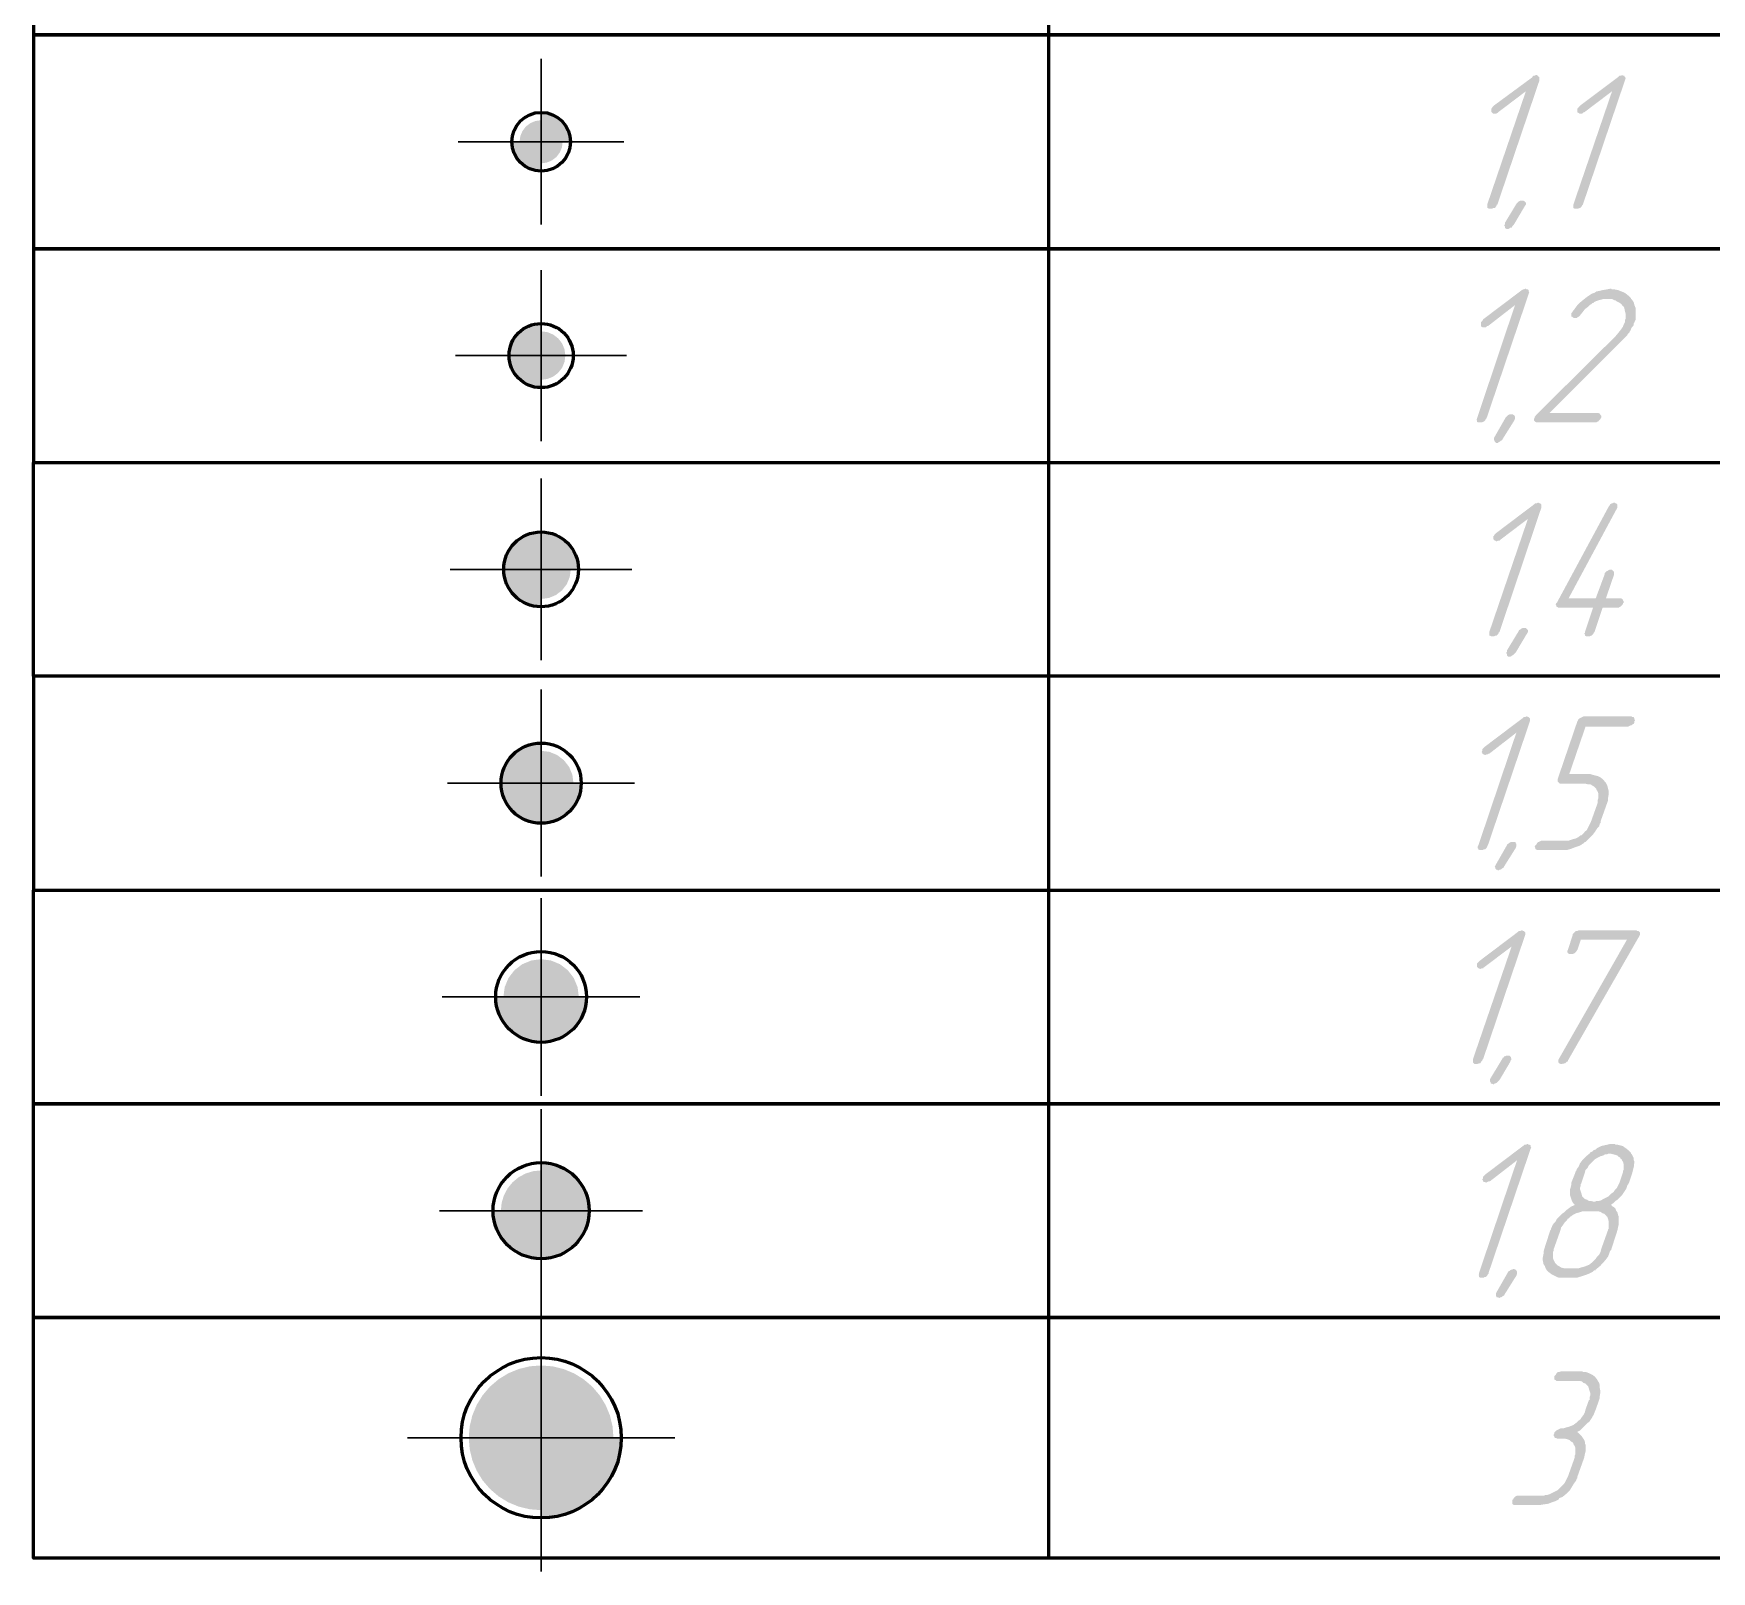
# Model space of a CAD drawing. Extents: x 260 to 1101, y 70 to 664.
# Drawn here: x 370.1 to 432.9, y 198.3 to 255.8 of the extents above; entities that cross this region are included whole.
import ezdxf

# ---------------------------------------------------------------- set-up
doc = ezdxf.new("R2010")
doc.units = 0
doc.header["$MEASUREMENT"] = 0
doc.layers.add('PDF _Геометрия', color=7, linetype='CONTINUOUS')
doc.layers.add('PDF _Сплошная заливка', color=7, linetype='CONTINUOUS')

msp = doc.modelspace()

# ---------------------------------------------------------------- hatches: boundary and pattern name
at = {"layer": 'PDF _Сплошная заливка', "transparency": 33554559}
for points in [[(426.386, 254.263), (426.411, 254.263), (426.437, 254.212), (426.462, 254.212), (426.462, 254.187), (426.462, 254.161), (426.462, 254.085), (424.887, 249.437), (424.862, 249.437), (424.862, 249.412), (424.836, 249.361), (424.786, 249.31), (424.76, 249.31), (424.735, 249.31), (424.684, 249.285), (424.633, 249.285), (424.633, 249.285), (424.608, 249.285), (424.582, 249.285), (424.532, 249.31), (424.506, 249.31), (424.506, 249.361), (424.506, 249.386), (424.506, 249.412), (424.506, 249.437), (425.954, 253.679), (424.913, 252.891), (424.913, 252.891), (424.887, 252.866), (424.836, 252.841), (424.786, 252.841), (424.786, 252.841), (424.735, 252.841), (424.709, 252.866), (424.684, 252.891), (424.658, 252.917), (424.658, 252.942), (424.658, 252.968), (424.658, 253.018), (424.658, 253.044), (424.684, 253.044), (424.709, 253.095), (424.76, 253.146), (426.208, 254.212), (426.208, 254.238), (426.234, 254.263), (426.284, 254.263), (426.335, 254.288), (426.361, 254.288)], [(429.587, 254.263), (429.638, 254.263), (429.663, 254.212), (429.663, 254.212), (429.689, 254.187), (429.689, 254.161), (429.663, 254.085), (428.088, 249.437), (428.088, 249.437), (428.063, 249.412), (428.037, 249.361), (427.987, 249.31), (427.987, 249.31), (427.961, 249.31), (427.91, 249.285), (427.86, 249.285), (427.834, 249.285), (427.834, 249.285), (427.783, 249.285), (427.732, 249.31), (427.732, 249.31), (427.732, 249.361), (427.732, 249.386), (427.732, 249.412), (427.732, 249.437), (429.181, 253.679), (428.139, 252.891), (428.114, 252.891), (428.088, 252.866), (428.063, 252.841), (428.012, 252.841), (427.987, 252.841), (427.961, 252.841), (427.936, 252.866), (427.885, 252.891), (427.885, 252.917), (427.885, 252.942), (427.885, 252.968), (427.885, 253.018), (427.885, 253.044), (427.91, 253.044), (427.936, 253.095), (427.987, 253.146), (429.409, 254.212), (429.435, 254.238), (429.46, 254.263), (429.511, 254.263), (429.562, 254.288), (429.562, 254.288)], [(389.085, 251.789), (389.085, 252.898), (389.373, 252.86), (389.64, 252.749), (389.87, 252.573), (390.046, 252.343), (390.157, 252.076), (390.195, 251.789)], [(389.085, 251.789), (389.085, 252.595), (389.294, 252.568), (389.489, 252.487), (389.656, 252.359), (389.784, 252.192), (389.865, 251.997), (389.892, 251.789)], [(389.085, 251.789), (389.085, 250.679), (388.798, 250.717), (388.53, 250.828), (388.301, 251.004), (388.124, 251.234), (388.013, 251.501), (387.976, 251.789)], [(389.085, 251.789), (389.085, 250.982), (388.877, 251.009), (388.682, 251.09), (388.515, 251.218), (388.386, 251.385), (388.306, 251.58), (388.278, 251.789)], [(425.853, 249.589), (425.903, 249.564), (425.903, 249.564), (425.929, 249.539), (425.954, 249.513), (425.954, 249.462), (425.954, 249.437), (425.954, 249.437), (425.903, 249.361), (425.497, 248.675), (425.446, 248.624), (425.421, 248.573), (425.395, 248.573), (425.37, 248.573), (425.344, 248.548), (425.294, 248.523), (425.294, 248.523), (425.268, 248.523), (425.243, 248.523), (425.192, 248.548), (425.167, 248.573), (425.167, 248.573), (425.167, 248.624), (425.141, 248.65), (425.167, 248.7), (425.167, 248.7), (425.167, 248.751), (425.598, 249.462), (425.624, 249.488), (425.675, 249.539), (425.7, 249.564), (425.7, 249.564), (425.751, 249.589), (425.776, 249.589), (425.802, 249.589), (425.827, 249.589)], [(425.98, 246.262), (426.03, 246.262), (426.056, 246.237), (426.056, 246.211), (426.056, 246.186), (426.081, 246.16), (426.056, 246.084), (424.481, 241.436), (424.481, 241.436), (424.455, 241.411), (424.43, 241.36), (424.379, 241.309), (424.379, 241.309), (424.354, 241.309), (424.303, 241.284), (424.227, 241.284), (424.227, 241.284), (424.227, 241.284), (424.176, 241.284), (424.125, 241.309), (424.125, 241.309), (424.125, 241.36), (424.1, 241.385), (424.125, 241.411), (424.125, 241.436), (425.548, 245.678), (424.532, 244.89), (424.506, 244.89), (424.481, 244.865), (424.455, 244.84), (424.405, 244.84), (424.379, 244.84), (424.354, 244.84), (424.303, 244.865), (424.277, 244.89), (424.277, 244.916), (424.277, 244.941), (424.277, 244.967), (424.277, 245.018), (424.277, 245.043), (424.277, 245.043), (424.328, 245.094), (424.354, 245.145), (425.802, 246.237), (425.802, 246.237), (425.853, 246.262), (425.878, 246.262), (425.929, 246.288), (425.954, 246.288)], [(429.181, 246.262), (429.231, 246.262), (429.282, 246.262), (429.409, 246.237), (429.536, 246.186), (429.663, 246.135), (429.79, 246.033), (429.841, 245.983), (429.892, 245.932), (429.892, 245.907), (429.917, 245.907), (429.917, 245.881), (429.943, 245.856), (429.994, 245.779), (430.019, 245.678), (430.07, 245.551), (430.07, 245.398), (430.07, 245.322), (430.07, 245.246), (430.07, 245.145), (430.019, 245.043), (430.019, 245.043), (430.019, 245.018), (429.994, 244.992), (429.994, 244.941), (429.968, 244.89), (429.917, 244.84), (429.866, 244.713), (429.841, 244.687), (429.841, 244.662), (429.816, 244.637), (429.765, 244.586), (429.739, 244.535), (429.663, 244.459), (429.612, 244.408), (429.536, 244.332), (426.843, 241.639), (428.672, 241.639), (428.672, 241.639), (428.723, 241.614), (428.749, 241.563), (428.749, 241.563), (428.774, 241.538), (428.774, 241.512), (428.774, 241.461), (428.749, 241.436), (428.749, 241.411), (428.723, 241.385), (428.672, 241.335), (428.672, 241.309), (428.622, 241.309), (428.596, 241.284), (428.52, 241.284), (426.386, 241.284), (426.361, 241.284), (426.31, 241.309), (426.284, 241.335), (426.284, 241.335), (426.259, 241.36), (426.259, 241.411), (426.284, 241.461), (426.284, 241.461), (426.284, 241.487), (426.335, 241.563), (429.308, 244.509), (429.435, 244.662), (429.536, 244.789), (429.536, 244.789), (429.536, 244.814), (429.562, 244.84), (429.587, 244.865), (429.612, 244.941), (429.663, 245.043), (429.663, 245.043), (429.663, 245.068), (429.663, 245.119), (429.689, 245.17), (429.689, 245.246), (429.689, 245.348), (429.663, 245.449), (429.638, 245.576), (429.612, 245.627), (429.562, 245.652), (429.562, 245.678), (429.562, 245.678), (429.536, 245.703), (429.511, 245.729), (429.435, 245.779), (429.333, 245.83), (429.333, 245.83), (429.308, 245.856), (429.282, 245.856), (429.231, 245.881), (429.181, 245.907), (429.13, 245.907), (429.003, 245.907), (428.952, 245.907), (428.901, 245.907), (428.85, 245.907), (428.774, 245.881), (428.672, 245.856), (428.596, 245.83), (428.495, 245.779), (428.495, 245.754), (428.444, 245.754), (428.393, 245.703), (428.342, 245.678), (428.266, 245.602), (428.164, 245.526), (428.088, 245.424), (427.987, 245.297), (427.987, 245.297), (427.961, 245.271), (427.936, 245.246), (427.885, 245.221), (427.885, 245.221), (427.86, 245.195), (427.834, 245.195), (427.783, 245.195), (427.783, 245.195), (427.758, 245.195), (427.707, 245.221), (427.682, 245.246), (427.656, 245.246), (427.656, 245.271), (427.656, 245.297), (427.656, 245.373), (427.707, 245.424), (427.707, 245.449), (427.707, 245.449), (427.732, 245.475), (427.758, 245.5), (427.809, 245.576), (427.885, 245.678), (427.987, 245.779), (428.114, 245.881), (428.241, 245.983), (428.393, 246.084), (428.393, 246.084), (428.393, 246.084), (428.444, 246.11), (428.52, 246.135), (428.596, 246.186), (428.723, 246.211), (428.825, 246.237), (428.977, 246.262), (429.104, 246.288), (429.155, 246.288)], [(389.085, 243.788), (387.875, 243.788), (387.916, 244.102), (388.037, 244.394), (388.229, 244.644), (388.48, 244.837), (388.772, 244.958), (389.085, 244.999)], [(389.085, 243.788), (388.177, 243.788), (388.208, 244.023), (388.299, 244.242), (388.443, 244.43), (388.631, 244.574), (388.85, 244.665), (389.085, 244.696)], [(389.085, 243.788), (389.085, 242.578), (388.772, 242.619), (388.48, 242.74), (388.229, 242.933), (388.037, 243.183), (387.916, 243.475), (387.875, 243.788)], [(389.085, 243.788), (389.085, 242.881), (388.85, 242.912), (388.631, 243.002), (388.443, 243.146), (388.299, 243.334), (388.208, 243.553), (388.177, 243.788)], [(425.471, 241.589), (425.497, 241.563), (425.522, 241.563), (425.522, 241.538), (425.548, 241.512), (425.548, 241.461), (425.548, 241.436), (425.548, 241.436), (425.522, 241.36), (425.09, 240.674), (425.065, 240.623), (425.014, 240.598), (424.989, 240.572), (424.989, 240.572), (424.938, 240.547), (424.913, 240.522), (424.887, 240.522), (424.887, 240.522), (424.836, 240.522), (424.811, 240.547), (424.786, 240.572), (424.786, 240.598), (424.76, 240.623), (424.76, 240.649), (424.76, 240.699), (424.76, 240.699), (424.786, 240.75), (425.192, 241.461), (425.243, 241.512), (425.268, 241.538), (425.294, 241.563), (425.294, 241.563), (425.344, 241.589), (425.395, 241.589), (425.421, 241.589), (425.421, 241.589)], [(426.462, 238.261), (426.488, 238.261), (426.513, 238.236), (426.538, 238.21), (426.538, 238.185), (426.538, 238.159), (426.538, 238.109), (424.963, 233.435), (424.938, 233.435), (424.938, 233.41), (424.913, 233.359), (424.862, 233.308), (424.836, 233.308), (424.811, 233.308), (424.76, 233.283), (424.709, 233.283), (424.709, 233.283), (424.684, 233.283), (424.658, 233.283), (424.608, 233.308), (424.582, 233.308), (424.582, 233.359), (424.582, 233.384), (424.582, 233.41), (424.582, 233.435), (426.03, 237.677), (424.989, 236.889), (424.989, 236.889), (424.963, 236.864), (424.913, 236.864), (424.862, 236.839), (424.836, 236.839), (424.811, 236.864), (424.786, 236.864), (424.76, 236.889), (424.735, 236.915), (424.735, 236.94), (424.735, 236.966), (424.735, 237.017), (424.735, 237.042), (424.76, 237.042), (424.786, 237.093), (424.836, 237.143), (426.284, 238.236), (426.284, 238.236), (426.31, 238.261), (426.361, 238.261), (426.411, 238.287), (426.411, 238.287)], [(429.308, 238.261), (429.333, 238.261), (429.358, 238.236), (429.384, 238.21), (429.384, 238.185), (429.384, 238.159), (429.384, 238.109), (429.358, 238.058), (427.555, 234.705), (428.571, 234.705), (428.901, 235.594), (428.901, 235.619), (428.901, 235.645), (428.927, 235.67), (428.977, 235.721), (429.003, 235.721), (429.028, 235.747), (429.079, 235.772), (429.13, 235.772), (429.155, 235.772), (429.181, 235.772), (429.206, 235.747), (429.231, 235.721), (429.231, 235.721), (429.257, 235.696), (429.257, 235.645), (429.257, 235.594), (428.952, 234.705), (429.511, 234.705), (429.511, 234.705), (429.562, 234.68), (429.587, 234.654), (429.587, 234.629), (429.612, 234.603), (429.612, 234.578), (429.612, 234.527), (429.587, 234.527), (429.587, 234.502), (429.562, 234.451), (429.511, 234.4), (429.511, 234.4), (429.46, 234.375), (429.435, 234.349), (429.358, 234.349), (428.825, 234.349), (428.52, 233.435), (428.52, 233.435), (428.495, 233.41), (428.469, 233.359), (428.418, 233.308), (428.418, 233.308), (428.393, 233.308), (428.342, 233.283), (428.266, 233.283), (428.266, 233.283), (428.266, 233.283), (428.215, 233.283), (428.164, 233.308), (428.164, 233.308), (428.164, 233.359), (428.139, 233.384), (428.164, 233.41), (428.164, 233.435), (428.469, 234.349), (427.199, 234.349), (427.174, 234.349), (427.148, 234.375), (427.097, 234.4), (427.097, 234.4), (427.097, 234.426), (427.072, 234.477), (427.097, 234.527), (427.123, 234.553), (429.054, 238.134), (429.054, 238.134), (429.079, 238.159), (429.104, 238.21), (429.13, 238.236), (429.257, 238.287), (429.282, 238.287)], [(389.085, 235.788), (387.673, 235.788), (387.721, 236.154), (387.862, 236.494), (388.087, 236.787), (388.379, 237.011), (388.72, 237.152), (389.085, 237.201)], [(389.085, 235.788), (387.976, 235.788), (388.013, 236.076), (388.124, 236.343), (388.301, 236.573), (388.53, 236.749), (388.798, 236.86), (389.085, 236.898)], [(389.085, 235.788), (389.085, 237.201), (389.451, 237.152), (389.792, 237.011), (390.084, 236.787), (390.309, 236.494), (390.45, 236.154), (390.498, 235.788)], [(389.085, 235.788), (389.085, 236.898), (389.373, 236.86), (389.64, 236.749), (389.87, 236.573), (390.046, 236.343), (390.157, 236.076), (390.195, 235.788)], [(389.085, 235.788), (389.085, 234.376), (388.72, 234.424), (388.379, 234.566), (388.087, 234.79), (387.862, 235.083), (387.721, 235.423), (387.673, 235.788)], [(389.085, 235.788), (389.085, 234.679), (388.798, 234.717), (388.53, 234.828), (388.301, 235.004), (388.124, 235.234), (388.013, 235.501), (387.976, 235.788)], [(425.929, 233.588), (425.954, 233.588), (425.98, 233.562), (426.005, 233.537), (426.03, 233.511), (426.03, 233.46), (426.03, 233.435), (426.03, 233.435), (425.98, 233.359), (425.573, 232.673), (425.522, 232.622), (425.497, 232.597), (425.471, 232.571), (425.446, 232.571), (425.421, 232.546), (425.37, 232.521), (425.37, 232.521), (425.344, 232.521), (425.294, 232.521), (425.268, 232.546), (425.243, 232.571), (425.243, 232.597), (425.243, 232.622), (425.217, 232.673), (425.243, 232.699), (425.243, 232.699), (425.243, 232.749), (425.675, 233.46), (425.7, 233.511), (425.751, 233.537), (425.776, 233.562), (425.776, 233.562), (425.827, 233.588), (425.853, 233.588), (425.878, 233.588), (425.903, 233.588)], [(426.03, 230.26), (426.056, 230.26), (426.081, 230.235), (426.107, 230.209), (426.107, 230.184), (426.107, 230.159), (426.107, 230.108), (424.532, 225.46), (424.506, 225.434), (424.506, 225.409), (424.481, 225.358), (424.43, 225.307), (424.405, 225.307), (424.379, 225.307), (424.328, 225.282), (424.277, 225.282), (424.277, 225.282), (424.252, 225.282), (424.227, 225.282), (424.176, 225.307), (424.176, 225.332), (424.15, 225.358), (424.15, 225.383), (424.15, 225.409), (424.176, 225.46), (425.598, 229.676), (424.582, 228.889), (424.557, 228.889), (424.532, 228.863), (424.481, 228.863), (424.43, 228.838), (424.43, 228.838), (424.379, 228.863), (424.354, 228.863), (424.328, 228.889), (424.328, 228.914), (424.303, 228.939), (424.303, 228.965), (424.328, 229.016), (424.328, 229.041), (424.328, 229.066), (424.354, 229.092), (424.405, 229.142), (425.853, 230.235), (425.853, 230.235), (425.878, 230.26), (425.929, 230.26), (425.98, 230.286), (426.005, 230.286)], [(429.943, 230.26), (429.994, 230.26), (430.019, 230.209), (430.019, 230.209), (430.019, 230.184), (430.044, 230.133), (430.019, 230.108), (430.019, 230.082), (430.019, 230.057), (429.994, 230.006), (429.943, 229.981), (429.917, 229.955), (429.892, 229.955), (429.841, 229.93), (429.79, 229.905), (428.19, 229.905), (427.58, 228.127), (428.342, 228.127), (428.368, 228.127), (428.444, 228.101), (428.545, 228.076), (428.647, 228.05), (428.749, 227.999), (428.85, 227.923), (428.927, 227.822), (428.952, 227.796), (428.977, 227.746), (429.003, 227.695), (429.028, 227.593), (429.054, 227.491), (429.054, 227.365), (429.028, 227.212), (429.028, 227.136), (429.003, 227.06), (428.749, 226.349), (428.749, 226.323), (428.749, 226.323), (428.749, 226.298), (428.723, 226.272), (428.698, 226.171), (428.622, 226.095), (428.545, 225.968), (428.444, 225.84), (428.317, 225.713), (428.19, 225.587), (428.19, 225.587), (428.164, 225.587), (428.139, 225.561), (428.114, 225.536), (428.063, 225.51), (428.037, 225.485), (427.936, 225.434), (427.783, 225.383), (427.656, 225.332), (427.479, 225.282), (427.326, 225.282), (426.411, 225.282), (426.386, 225.282), (426.335, 225.307), (426.31, 225.332), (426.31, 225.332), (426.31, 225.358), (426.284, 225.409), (426.31, 225.46), (426.31, 225.46), (426.335, 225.485), (426.361, 225.51), (426.386, 225.561), (426.411, 225.587), (426.437, 225.587), (426.488, 225.612), (426.538, 225.637), (427.504, 225.637), (427.555, 225.637), (427.631, 225.663), (427.707, 225.688), (427.809, 225.713), (427.91, 225.764), (428.012, 225.84), (428.037, 225.84), (428.063, 225.866), (428.114, 225.917), (428.164, 225.968), (428.241, 226.044), (428.291, 226.145), (428.342, 226.247), (428.393, 226.349), (428.647, 227.06), (428.647, 227.06), (428.647, 227.11), (428.647, 227.161), (428.672, 227.238), (428.672, 227.314), (428.672, 227.39), (428.647, 227.466), (428.596, 227.542), (428.596, 227.568), (428.571, 227.593), (428.545, 227.619), (428.495, 227.669), (428.444, 227.695), (428.368, 227.746), (428.266, 227.746), (428.164, 227.771), (427.25, 227.771), (427.224, 227.771), (427.199, 227.796), (427.174, 227.822), (427.148, 227.847), (427.148, 227.872), (427.148, 227.949), (427.885, 230.108), (427.885, 230.108), (427.91, 230.133), (427.91, 230.159), (427.936, 230.184), (427.961, 230.209), (428.012, 230.235), (428.063, 230.26), (428.114, 230.286), (429.917, 230.286)], [(389.085, 227.788), (387.578, 227.788), (387.607, 228.083), (387.693, 228.365), (387.832, 228.626), (388.019, 228.854), (388.248, 229.042), (388.508, 229.181), (388.791, 229.267), (389.085, 229.296)], [(389.085, 227.788), (387.875, 227.788), (387.916, 228.102), (388.037, 228.394), (388.229, 228.644), (388.48, 228.837), (388.772, 228.958), (389.085, 228.999)], [(389.085, 227.788), (389.085, 226.281), (388.791, 226.31), (388.508, 226.396), (388.248, 226.535), (388.019, 226.723), (387.832, 226.951), (387.693, 227.212), (387.607, 227.495), (387.578, 227.788)], [(389.085, 227.788), (389.085, 226.578), (388.772, 226.619), (388.48, 226.74), (388.229, 226.933), (388.037, 227.183), (387.916, 227.475), (387.875, 227.788)], [(389.085, 227.788), (390.593, 227.788), (390.564, 227.495), (390.478, 227.212), (390.339, 226.951), (390.151, 226.723), (389.923, 226.535), (389.662, 226.396), (389.379, 226.31), (389.085, 226.281)], [(389.085, 227.788), (390.296, 227.788), (390.255, 227.475), (390.134, 227.183), (389.941, 226.933), (389.691, 226.74), (389.399, 226.619), (389.085, 226.578)], [(425.497, 225.587), (425.548, 225.587), (425.573, 225.561), (425.573, 225.536), (425.598, 225.51), (425.598, 225.46), (425.598, 225.434), (425.598, 225.434), (425.573, 225.358), (425.141, 224.672), (425.116, 224.621), (425.065, 224.596), (425.04, 224.57), (425.04, 224.57), (424.989, 224.545), (424.963, 224.545), (424.938, 224.52), (424.913, 224.52), (424.887, 224.545), (424.836, 224.545), (424.836, 224.57), (424.811, 224.596), (424.811, 224.621), (424.786, 224.672), (424.811, 224.698), (424.811, 224.698), (424.836, 224.748), (425.243, 225.46), (425.268, 225.51), (425.319, 225.536), (425.344, 225.561), (425.344, 225.561), (425.395, 225.587), (425.421, 225.587), (425.446, 225.587), (425.471, 225.587)], [(425.853, 222.259), (425.878, 222.259), (425.903, 222.234), (425.929, 222.208), (425.929, 222.183), (425.929, 222.158), (425.929, 222.107), (424.354, 217.459), (424.328, 217.433), (424.328, 217.408), (424.277, 217.357), (424.252, 217.306), (424.227, 217.306), (424.201, 217.306), (424.15, 217.281), (424.1, 217.281), (424.1, 217.281), (424.074, 217.281), (424.023, 217.281), (423.998, 217.306), (423.973, 217.331), (423.973, 217.357), (423.973, 217.382), (423.973, 217.408), (423.973, 217.459), (425.421, 221.675), (424.379, 220.888), (424.379, 220.888), (424.354, 220.862), (424.303, 220.862), (424.252, 220.837), (424.227, 220.837), (424.201, 220.862), (424.176, 220.862), (424.15, 220.888), (424.125, 220.913), (424.125, 220.938), (424.125, 220.964), (424.125, 221.015), (424.125, 221.04), (424.15, 221.065), (424.176, 221.091), (424.227, 221.141), (425.675, 222.234), (425.675, 222.234), (425.7, 222.259), (425.751, 222.259), (425.802, 222.285), (425.802, 222.285)], [(430.121, 222.259), (430.171, 222.259), (430.197, 222.234), (430.197, 222.234), (430.222, 222.208), (430.222, 222.158), (430.222, 222.107), (430.197, 222.056), (427.529, 217.408), (427.529, 217.408), (427.529, 217.382), (427.479, 217.357), (427.428, 217.306), (427.301, 217.281), (427.301, 217.281), (427.275, 217.281), (427.25, 217.281), (427.199, 217.306), (427.199, 217.331), (427.174, 217.331), (427.174, 217.382), (427.174, 217.433), (427.199, 217.484), (429.739, 221.929), (428.012, 221.929), (427.885, 221.548), (427.885, 221.548), (427.86, 221.522), (427.834, 221.472), (427.783, 221.421), (427.758, 221.421), (427.732, 221.396), (427.707, 221.396), (427.631, 221.396), (427.631, 221.396), (427.605, 221.396), (427.58, 221.396), (427.529, 221.421), (427.529, 221.421), (427.504, 221.472), (427.504, 221.497), (427.529, 221.548), (427.707, 222.107), (427.707, 222.107), (427.707, 222.132), (427.732, 222.158), (427.758, 222.183), (427.783, 222.208), (427.834, 222.259), (427.885, 222.259), (427.936, 222.285), (430.095, 222.285)], [(389.085, 219.788), (389.085, 218.08), (388.752, 218.113), (388.431, 218.21), (388.136, 218.368), (387.877, 218.581), (387.665, 218.839), (387.507, 219.135), (387.41, 219.455), (387.377, 219.788)], [(389.085, 219.788), (389.085, 218.376), (388.72, 218.424), (388.379, 218.566), (388.087, 218.79), (387.862, 219.083), (387.721, 219.423), (387.673, 219.788)], [(389.085, 219.788), (390.794, 219.788), (390.761, 219.455), (390.664, 219.135), (390.506, 218.839), (390.294, 218.581), (390.034, 218.368), (389.739, 218.21), (389.419, 218.113), (389.085, 218.08)], [(389.085, 219.788), (390.498, 219.788), (390.45, 219.423), (390.309, 219.083), (390.084, 218.79), (389.792, 218.566), (389.451, 218.424), (389.085, 218.376)], [(425.319, 217.586), (425.344, 217.586), (425.37, 217.56), (425.395, 217.535), (425.395, 217.509), (425.421, 217.459), (425.395, 217.433), (425.395, 217.433), (425.37, 217.357), (424.963, 216.671), (424.913, 216.62), (424.887, 216.595), (424.862, 216.57), (424.836, 216.57), (424.811, 216.544), (424.76, 216.544), (424.76, 216.519), (424.735, 216.519), (424.684, 216.544), (424.658, 216.544), (424.633, 216.57), (424.633, 216.595), (424.608, 216.62), (424.608, 216.671), (424.608, 216.697), (424.608, 216.697), (424.633, 216.747), (425.065, 217.459), (425.09, 217.509), (425.141, 217.535), (425.141, 217.56), (425.167, 217.56), (425.217, 217.586), (425.243, 217.586), (425.268, 217.586), (425.268, 217.586)], [(426.056, 214.258), (426.081, 214.258), (426.132, 214.233), (426.132, 214.207), (426.132, 214.182), (426.157, 214.157), (426.132, 214.106), (424.557, 209.458), (424.557, 209.432), (424.532, 209.407), (424.506, 209.356), (424.455, 209.305), (424.455, 209.305), (424.405, 209.305), (424.379, 209.28), (424.303, 209.28), (424.303, 209.28), (424.277, 209.28), (424.252, 209.28), (424.201, 209.305), (424.201, 209.331), (424.201, 209.356), (424.176, 209.381), (424.201, 209.407), (424.201, 209.458), (425.624, 213.674), (424.608, 212.887), (424.582, 212.887), (424.557, 212.887), (424.506, 212.861), (424.455, 212.836), (424.455, 212.836), (424.43, 212.861), (424.379, 212.861), (424.354, 212.887), (424.354, 212.912), (424.328, 212.937), (424.328, 212.963), (424.354, 213.013), (424.354, 213.039), (424.354, 213.064), (424.379, 213.09), (424.43, 213.14), (425.878, 214.233), (425.878, 214.233), (425.903, 214.258), (425.954, 214.258), (426.005, 214.283), (426.03, 214.283)], [(389.085, 211.788), (389.085, 213.597), (389.438, 213.562), (389.778, 213.46), (390.09, 213.292), (390.364, 213.067), (390.589, 212.793), (390.757, 212.481), (390.86, 212.141), (390.894, 211.788)], [(389.085, 211.788), (389.085, 213.296), (389.379, 213.267), (389.662, 213.181), (389.923, 213.042), (390.151, 212.854), (390.339, 212.626), (390.478, 212.365), (390.564, 212.083), (390.593, 211.788)], [(389.085, 211.788), (389.085, 209.98), (388.732, 210.015), (388.393, 210.117), (388.08, 210.285), (387.806, 210.51), (387.581, 210.784), (387.414, 211.096), (387.311, 211.436), (387.276, 211.788)], [(389.085, 211.788), (389.085, 210.281), (388.791, 210.31), (388.508, 210.396), (388.248, 210.535), (388.019, 210.723), (387.832, 210.951), (387.693, 211.212), (387.607, 211.495), (387.578, 211.788)], [(389.085, 211.788), (390.593, 211.788), (390.564, 211.495), (390.478, 211.212), (390.339, 210.951), (390.151, 210.723), (389.923, 210.535), (389.662, 210.396), (389.379, 210.31), (389.085, 210.281)], [(389.085, 211.788), (390.894, 211.788), (390.86, 211.436), (390.757, 211.096), (390.589, 210.784), (390.364, 210.51), (390.09, 210.285), (389.778, 210.117), (389.438, 210.015), (389.085, 209.98)], [(425.548, 209.585), (425.573, 209.585), (425.598, 209.559), (425.598, 209.534), (425.624, 209.508), (425.624, 209.483), (425.624, 209.432), (425.624, 209.432), (425.598, 209.356), (425.167, 208.67), (425.141, 208.619), (425.09, 208.594), (425.065, 208.569), (425.065, 208.569), (425.014, 208.543), (424.989, 208.543), (424.963, 208.518), (424.963, 208.518), (424.913, 208.543), (424.862, 208.543), (424.862, 208.569), (424.836, 208.594), (424.836, 208.619), (424.836, 208.67), (424.836, 208.696), (424.836, 208.696), (424.862, 208.746), (425.268, 209.458), (425.294, 209.508), (425.344, 209.534), (425.37, 209.559), (425.37, 209.559), (425.421, 209.585), (425.446, 209.585), (425.497, 209.61), (425.497, 209.61)], [(428.063, 205.775), (428.114, 205.749), (428.215, 205.749), (428.342, 205.698), (428.444, 205.648), (428.545, 205.571), (428.622, 205.47), (428.647, 205.444), (428.647, 205.419), (428.698, 205.343), (428.723, 205.241), (428.723, 205.14), (428.749, 205.012), (428.723, 204.86), (428.723, 204.784), (428.698, 204.708), (428.571, 204.352), (428.52, 204.225), (428.495, 204.149), (428.444, 204.073), (428.444, 204.073), (428.444, 204.073), (428.418, 204.022), (428.368, 203.946), (428.317, 203.87), (428.291, 203.87), (428.266, 203.844), (428.241, 203.819), (428.19, 203.768), (428.139, 203.717), (428.063, 203.641), (427.987, 203.565), (427.885, 203.514), (427.885, 203.489), (427.91, 203.489), (427.936, 203.463), (427.987, 203.412), (428.037, 203.361), (428.088, 203.285), (428.139, 203.209), (428.164, 203.133), (428.164, 203.108), (428.164, 203.082), (428.19, 203.031), (428.19, 202.955), (428.19, 202.879), (428.19, 202.777), (428.164, 202.676), (428.139, 202.549), (427.885, 201.838), (427.885, 201.838), (427.885, 201.812), (427.885, 201.787), (427.86, 201.761), (427.834, 201.685), (427.758, 201.584), (427.682, 201.457), (427.605, 201.33), (427.479, 201.202), (427.326, 201.076), (427.326, 201.076), (427.301, 201.076), (427.275, 201.05), (427.25, 201.05), (427.199, 201.025), (427.174, 200.974), (427.072, 200.923), (426.92, 200.872), (426.793, 200.821), (426.615, 200.796), (426.462, 200.771), (425.548, 200.771), (425.522, 200.771), (425.471, 200.796), (425.446, 200.821), (425.446, 200.821), (425.446, 200.847), (425.446, 200.898), (425.446, 200.949), (425.446, 200.974), (425.471, 200.974), (425.497, 201.025), (425.522, 201.05), (425.548, 201.076), (425.573, 201.101), (425.624, 201.126), (425.7, 201.126), (426.64, 201.126), (426.691, 201.152), (426.767, 201.152), (426.843, 201.177), (426.945, 201.228), (427.047, 201.279), (427.148, 201.33), (427.174, 201.355), (427.199, 201.38), (427.25, 201.431), (427.301, 201.482), (427.377, 201.558), (427.428, 201.634), (427.479, 201.736), (427.529, 201.838), (427.783, 202.549), (427.783, 202.574), (427.783, 202.625), (427.809, 202.676), (427.809, 202.727), (427.809, 202.803), (427.809, 202.904), (427.783, 202.981), (427.732, 203.057), (427.732, 203.082), (427.732, 203.082), (427.682, 203.133), (427.631, 203.158), (427.58, 203.209), (427.504, 203.235), (427.402, 203.26), (427.301, 203.26), (427.123, 203.26), (427.072, 203.285), (427.047, 203.285), (427.021, 203.311), (427.021, 203.336), (426.996, 203.361), (426.996, 203.412), (427.021, 203.463), (427.021, 203.463), (427.021, 203.489), (427.047, 203.514), (427.097, 203.565), (427.097, 203.565), (427.148, 203.59), (427.199, 203.616), (427.25, 203.641), (427.301, 203.641), (427.351, 203.641), (427.428, 203.666), (427.529, 203.692), (427.605, 203.717), (427.732, 203.768), (427.834, 203.844), (427.834, 203.844), (427.86, 203.87), (427.91, 203.92), (427.987, 203.971), (428.037, 204.047), (428.114, 204.149), (428.164, 204.251), (428.19, 204.352), (428.317, 204.708), (428.342, 204.708), (428.342, 204.759), (428.342, 204.809), (428.368, 204.886), (428.368, 204.962), (428.342, 205.038), (428.317, 205.114), (428.291, 205.216), (428.291, 205.216), (428.266, 205.241), (428.241, 205.267), (428.19, 205.317), (428.114, 205.343), (428.063, 205.394), (427.961, 205.419), (427.86, 205.419), (427.123, 205.419), (427.097, 205.419), (427.072, 205.444), (427.021, 205.47), (427.021, 205.47), (427.021, 205.495), (427.021, 205.546), (427.021, 205.597), (427.021, 205.597), (427.047, 205.622), (427.072, 205.648), (427.097, 205.698), (427.123, 205.724), (427.148, 205.749), (427.199, 205.749), (427.275, 205.775), (428.012, 205.775)], [(389.085, 203.289), (392.095, 203.289), (392.058, 202.818), (391.948, 202.359), (391.767, 201.922), (391.52, 201.52), (391.214, 201.161), (390.854, 200.854), (390.452, 200.607), (390.015, 200.427), (389.556, 200.316), (389.085, 200.279)], [(389.085, 203.289), (391.794, 203.289), (391.761, 202.865), (391.662, 202.452), (391.499, 202.059), (391.277, 201.697), (391.001, 201.374), (390.677, 201.097), (390.315, 200.875), (389.922, 200.713), (389.509, 200.614), (389.085, 200.58)]]:
    msp.add_hatch(color=256, dxfattribs=at).paths.add_polyline_path(points)
at = {"layer": 'PDF _Сплошная заливка', "true_color": 0xffffff, "transparency": 33554559}
for points in [[(388.278, 251.789), (388.306, 251.997), (388.386, 252.192), (388.515, 252.359), (388.682, 252.487), (388.877, 252.568), (389.085, 252.595), (389.085, 251.789)], [(389.892, 251.789), (389.865, 251.58), (389.784, 251.385), (389.656, 251.218), (389.489, 251.09), (389.294, 251.009), (389.085, 250.982), (389.085, 251.789)], [(389.085, 244.696), (389.32, 244.665), (389.539, 244.574), (389.727, 244.43), (389.872, 244.242), (389.962, 244.023), (389.993, 243.788), (389.085, 243.788)], [(389.993, 243.788), (389.962, 243.553), (389.872, 243.334), (389.727, 243.146), (389.539, 243.002), (389.32, 242.912), (389.085, 242.881), (389.085, 243.788)], [(390.195, 235.788), (390.157, 235.501), (390.046, 235.234), (389.87, 235.004), (389.64, 234.828), (389.373, 234.717), (389.085, 234.679), (389.085, 235.788)], [(389.085, 228.999), (389.399, 228.958), (389.691, 228.837), (389.941, 228.644), (390.134, 228.394), (390.255, 228.102), (390.296, 227.788), (389.085, 227.788)], [(387.673, 219.788), (387.721, 220.154), (387.862, 220.495), (388.087, 220.787), (388.379, 221.012), (388.72, 221.152), (389.085, 221.201), (389.085, 219.788)], [(389.085, 221.201), (389.451, 221.152), (389.792, 221.012), (390.084, 220.787), (390.309, 220.495), (390.45, 220.154), (390.498, 219.788), (389.085, 219.788)], [(387.578, 211.788), (387.607, 212.083), (387.693, 212.365), (387.832, 212.626), (388.019, 212.854), (388.248, 213.042), (388.508, 213.181), (388.791, 213.267), (389.085, 213.296), (389.085, 211.788)], [(386.376, 203.289), (386.41, 203.712), (386.509, 204.126), (386.672, 204.518), (386.894, 204.88), (387.17, 205.204), (387.493, 205.48), (387.855, 205.702), (388.248, 205.864), (388.662, 205.964), (389.085, 205.997), (389.085, 203.289)], [(389.085, 205.997), (389.509, 205.964), (389.922, 205.864), (390.315, 205.702), (390.677, 205.48), (391.001, 205.204), (391.277, 204.88), (391.499, 204.518), (391.662, 204.126), (391.761, 203.712), (391.794, 203.289), (389.085, 203.289)], [(389.085, 200.58), (388.662, 200.614), (388.248, 200.713), (387.855, 200.875), (387.493, 201.097), (387.17, 201.374), (386.894, 201.697), (386.672, 202.059), (386.509, 202.452), (386.41, 202.865), (386.376, 203.289), (389.085, 203.289)]]:
    msp.add_hatch(color=7, dxfattribs=at).paths.add_polyline_path(points)
at = {"layer": 'PDF _Сплошная заливка', "transparency": 33554559}
h = msp.add_hatch(color=256, dxfattribs=at)
h.paths.add_polyline_path([(429.104, 213.928), (429.054, 213.928), (429.003, 213.902), (428.927, 213.902), (428.85, 213.852), (428.749, 213.826), (428.647, 213.776), (428.52, 213.699), (428.52, 213.699), (428.495, 213.674), (428.444, 213.623), (428.393, 213.572), (428.317, 213.496), (428.266, 213.395), (428.19, 213.318), (428.164, 213.217), (428.037, 212.836), (428.037, 212.81), (428.012, 212.785), (428.012, 212.734), (427.987, 212.658), (427.987, 212.582), (428.012, 212.506), (428.037, 212.429), (428.063, 212.328), (428.063, 212.328), (428.088, 212.302), (428.114, 212.277), (428.164, 212.226), (428.241, 212.201), (428.317, 212.15), (428.393, 212.15), (428.495, 212.125), (428.545, 212.125), (428.596, 212.15), (428.672, 212.15), (428.774, 212.175), (428.85, 212.226), (428.952, 212.277), (429.054, 212.328), (429.079, 212.353), (429.104, 212.379), (429.155, 212.429), (429.231, 212.48), (429.282, 212.556), (429.358, 212.632), (429.409, 212.734), (429.46, 212.836), (429.587, 213.217), (429.587, 213.217), (429.587, 213.268), (429.612, 213.318), (429.612, 213.369), (429.612, 213.471), (429.612, 213.547), (429.587, 213.623), (429.536, 213.699), (429.536, 213.725), (429.511, 213.725), (429.485, 213.776), (429.435, 213.801), (429.384, 213.852), (429.308, 213.877), (429.206, 213.902)], flags=0)
h.paths.add_polyline_path([(428.545, 211.769), (428.139, 211.769), (428.088, 211.769), (428.012, 211.743), (427.936, 211.718), (427.834, 211.693), (427.732, 211.642), (427.631, 211.566), (427.605, 211.566), (427.58, 211.515), (427.529, 211.49), (427.479, 211.413), (427.402, 211.337), (427.351, 211.261), (427.275, 211.159), (427.25, 211.058), (426.996, 210.347), (426.996, 210.321), (426.996, 210.296), (426.97, 210.245), (426.97, 210.169), (426.97, 210.092), (426.97, 210.016), (426.996, 209.94), (427.047, 209.839), (427.047, 209.839), (427.072, 209.813), (427.097, 209.788), (427.148, 209.737), (427.199, 209.711), (427.275, 209.661), (427.377, 209.635), (427.479, 209.635), (427.885, 209.635), (427.936, 209.635), (428.012, 209.661), (428.114, 209.686), (428.19, 209.711), (428.317, 209.762), (428.418, 209.839), (428.418, 209.839), (428.444, 209.864), (428.495, 209.915), (428.571, 209.991), (428.622, 210.067), (428.698, 210.143), (428.749, 210.245), (428.774, 210.347), (429.028, 211.058), (429.028, 211.083), (429.054, 211.109), (429.054, 211.159), (429.054, 211.236), (429.054, 211.312), (429.054, 211.388), (429.028, 211.49), (429.003, 211.566), (428.977, 211.566), (428.977, 211.591), (428.927, 211.642), (428.901, 211.667), (428.825, 211.693), (428.749, 211.743), (428.647, 211.769)], flags=0)
h.paths.add_polyline_path([(429.308, 214.258), (429.384, 214.258), (429.485, 214.233), (429.587, 214.207), (429.689, 214.131), (429.79, 214.055), (429.892, 213.953), (429.892, 213.953), (429.892, 213.928), (429.917, 213.902), (429.943, 213.852), (429.968, 213.801), (429.994, 213.75), (429.994, 213.674), (430.019, 213.623), (429.994, 213.42), (429.968, 213.318), (429.943, 213.217), (429.816, 212.836), (429.816, 212.836), (429.79, 212.785), (429.765, 212.76), (429.739, 212.683), (429.714, 212.607), (429.663, 212.531), (429.562, 212.379), (429.562, 212.379), (429.536, 212.353), (429.485, 212.302), (429.435, 212.251), (429.384, 212.201), (429.308, 212.15), (429.231, 212.074), (429.13, 211.998), (429.155, 211.998), (429.181, 211.972), (429.206, 211.947), (429.257, 211.921), (429.308, 211.871), (429.333, 211.794), (429.384, 211.718), (429.409, 211.617), (429.409, 211.617), (429.435, 211.566), (429.435, 211.515), (429.435, 211.464), (429.435, 211.362), (429.435, 211.286), (429.409, 211.185), (429.384, 211.058), (429.155, 210.347), (429.155, 210.321), (429.13, 210.321), (429.13, 210.296), (429.104, 210.27), (429.079, 210.194), (429.028, 210.067), (428.952, 209.966), (428.85, 209.839), (428.723, 209.711), (428.571, 209.585), (428.571, 209.585), (428.571, 209.559), (428.52, 209.559), (428.495, 209.534), (428.469, 209.508), (428.418, 209.483), (428.317, 209.432), (428.19, 209.381), (428.037, 209.331), (427.86, 209.28), (427.707, 209.28), (427.326, 209.28), (427.275, 209.28), (427.199, 209.28), (427.123, 209.305), (427.021, 209.356), (426.92, 209.407), (426.818, 209.483), (426.716, 209.585), (426.716, 209.61), (426.691, 209.635), (426.666, 209.711), (426.615, 209.788), (426.589, 209.915), (426.589, 210.042), (426.615, 210.169), (426.615, 210.245), (426.64, 210.347), (426.869, 211.058), (426.894, 211.083), (426.894, 211.109), (426.92, 211.159), (426.945, 211.236), (426.996, 211.312), (427.072, 211.388), (427.123, 211.49), (427.199, 211.566), (427.224, 211.591), (427.25, 211.617), (427.301, 211.667), (427.377, 211.718), (427.453, 211.794), (427.555, 211.871), (427.656, 211.947), (427.783, 211.998), (427.783, 212.023), (427.758, 212.023), (427.732, 212.074), (427.707, 212.099), (427.682, 212.15), (427.656, 212.226), (427.631, 212.302), (427.605, 212.379), (427.605, 212.379), (427.605, 212.404), (427.605, 212.455), (427.605, 212.506), (427.605, 212.582), (427.631, 212.658), (427.656, 212.76), (427.656, 212.836), (427.809, 213.217), (427.809, 213.217), (427.809, 213.217), (427.809, 213.242), (427.834, 213.268), (427.86, 213.344), (427.936, 213.445), (427.987, 213.572), (428.088, 213.699), (428.215, 213.826), (428.368, 213.953), (428.368, 213.979), (428.393, 213.979), (428.444, 214.004), (428.495, 214.055), (428.571, 214.08), (428.622, 214.131), (428.774, 214.207), (429.003, 214.258), (429.104, 214.283), (429.282, 214.283)], flags=0)

# ---------------------------------------------------------------- linework, layer by layer
at = {"layer": 'PDF _Геометрия', "lineweight": 60}
for points in [[(408.089, 198.789), (408.089, 207.789), (408.089, 215.789), (408.089, 223.788), (408.089, 231.788), (408.089, 239.788), (408.089, 247.789), (408.089, 255.789), (408.089, 263.789), (408.089, 271.789), (408.089, 279.789), (408.089, 287.788), (408.089, 302.789)], [(545.708, 287.788), (370.082, 287.788), (370.082, 279.789), (545.708, 279.789), (370.082, 279.789), (370.082, 271.789), (545.708, 271.789), (370.082, 271.789), (370.082, 263.789), (545.708, 263.789), (370.082, 263.789), (370.082, 255.789), (545.708, 255.789), (370.082, 255.789), (370.082, 247.789), (545.708, 247.789), (370.082, 247.789), (370.082, 239.788), (545.708, 239.788)], [(545.708, 231.788), (370.082, 231.788), (370.082, 239.788), (545.708, 239.788)], [(545.708, 231.788), (370.082, 231.788), (370.082, 223.788), (545.708, 223.788)], [(545.708, 198.789), (370.082, 198.789), (370.082, 207.789), (370.082, 215.789), (545.708, 215.789), (370.082, 215.789), (370.082, 223.788), (545.708, 223.788)], [(545.708, 207.789), (370.082, 207.789), (545.708, 207.789)]]:
    msp.add_lwpolyline(points, dxfattribs=at)
at = {"layer": 'PDF _Геометрия', "lineweight": 30}
for points in [[(389.085, 248.689), (389.085, 254.888)], [(389.085, 248.989), (389.085, 254.588)], [(385.985, 251.789), (392.186, 251.789)], [(386.285, 251.789), (391.886, 251.789)], [(389.085, 240.589), (389.085, 246.989)], [(389.085, 240.888), (389.085, 246.689)], [(385.885, 243.788), (392.286, 243.788)], [(386.185, 243.788), (391.986, 243.788)], [(389.085, 232.389), (389.085, 239.188)], [(389.085, 232.689), (389.085, 238.888)], [(385.685, 235.788), (392.486, 235.788)], [(385.985, 235.788), (392.186, 235.788)], [(389.085, 224.289), (389.085, 231.289)], [(389.085, 224.589), (389.085, 230.989)], [(385.585, 227.788), (392.586, 227.788)], [(385.885, 227.788), (392.286, 227.788)], [(389.085, 216.088), (389.085, 223.488)], [(389.085, 216.388), (389.085, 223.188)], [(385.385, 219.788), (392.786, 219.788)], [(385.685, 219.788), (392.486, 219.788)], [(389.085, 198.589), (389.085, 207.989), (389.085, 215.589)], [(389.085, 198.289), (389.085, 208.289), (389.085, 215.289)], [(385.285, 211.788), (392.886, 211.788)], [(385.585, 211.788), (392.586, 211.788)], [(384.084, 203.289), (394.086, 203.289)], [(384.384, 203.289), (393.786, 203.289)]]:
    msp.add_lwpolyline(points, dxfattribs=at)
at = {"layer": 'PDF _Геометрия', "lineweight": 60}
for centre, radius in [((389.085, 251.789), 1.1), ((389.085, 243.788), 1.2), ((389.085, 235.788), 1.4), ((389.085, 227.788), 1.5), ((389.085, 219.788), 1.7), ((389.085, 211.788), 1.8), ((389.086, 203.288), 3)]:
    msp.add_circle(centre, radius, dxfattribs=at)

doc.saveas('drawing.dxf')
